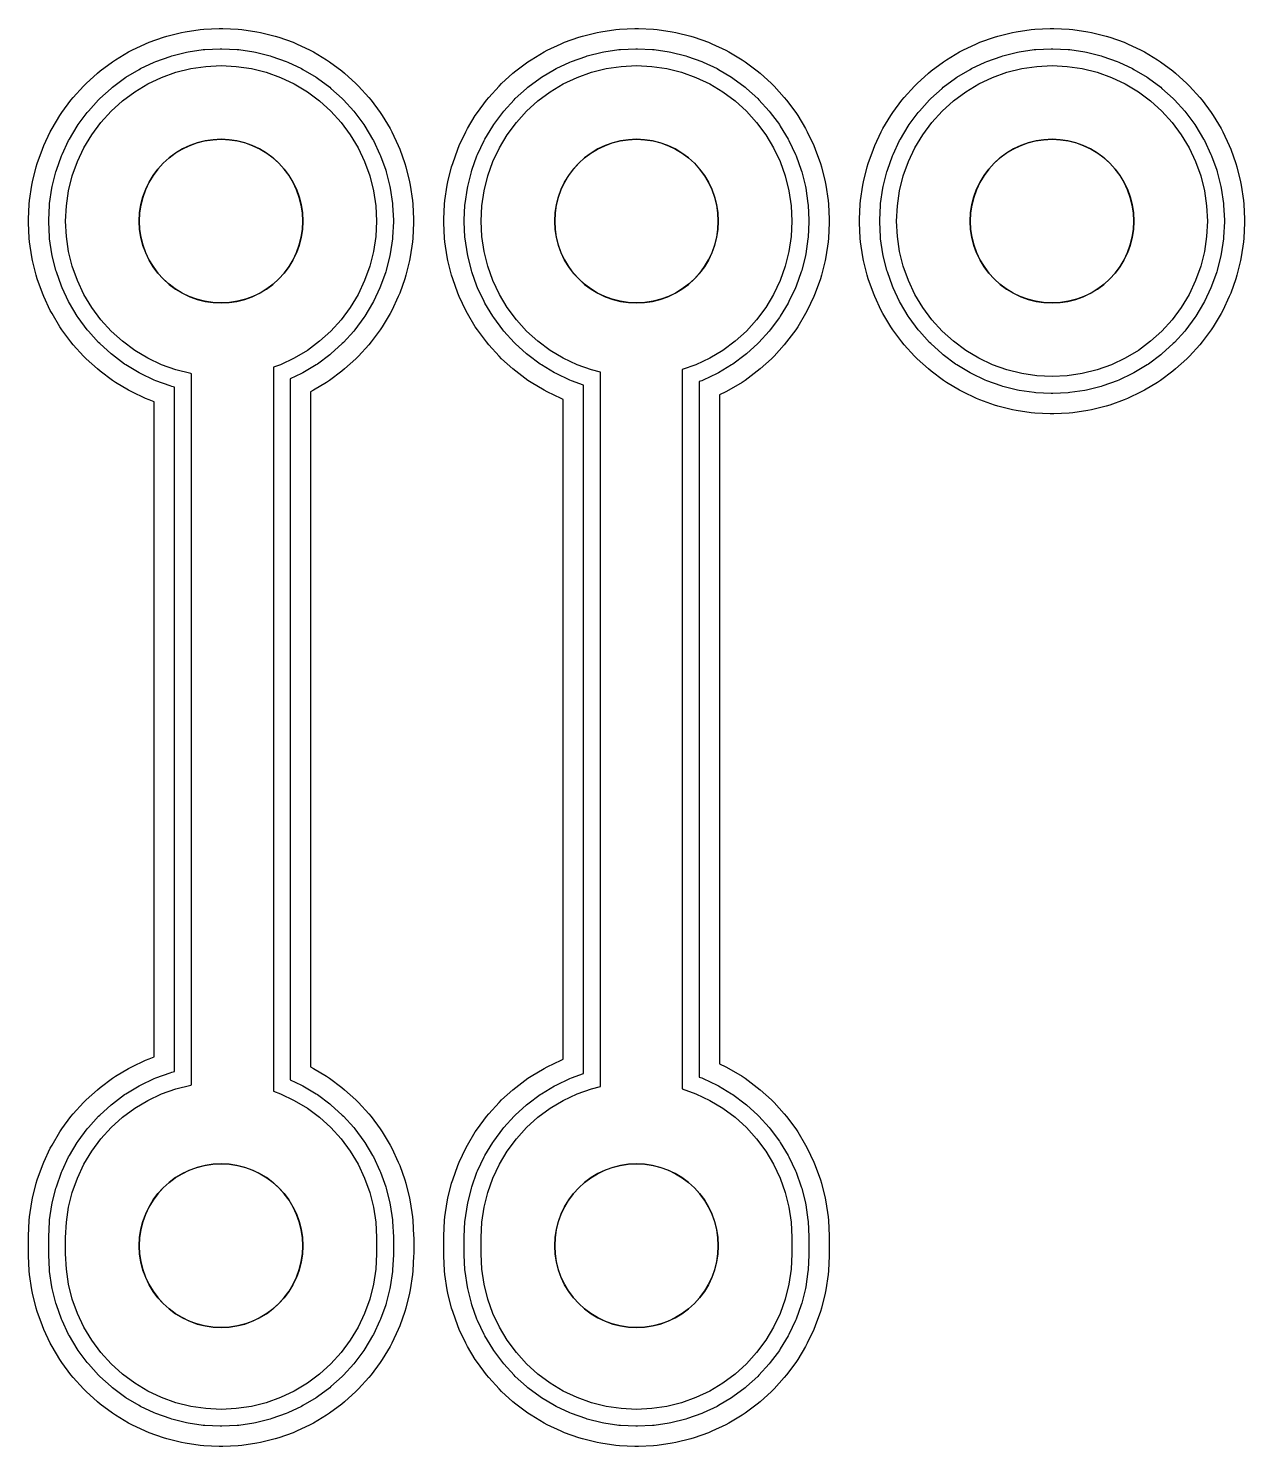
# Model space of a CAD drawing. Header units: millimetres. Extents: x -3 to 103, y -3 to 78.
# Drawn here: x 73 to 80.44, y 22.27 to 30.94 of the extents above; entities that cross this region are included whole.
import ezdxf

# ---------------------------------------------------------------- set-up
doc = ezdxf.new("R2010")
doc.units = ezdxf.units.MM
for name, color, linetype in [('COPPER', 1, 'Continuous'), ('DRILL_1p00mm', 5, 'Continuous'), ('ISO_PASS1', 2, 'Continuous'), ('ISO_PASS2', 6, 'Continuous')]:
    doc.layers.add(name, color=color, linetype=linetype)

msp = doc.modelspace()

# ---------------------------------------------------------------- linework, layer by layer
at = {"layer": 'COPPER'}
for points in [[(73.2483, 29.9453), (73.2709, 30.0358), (73.3023, 30.1235), (73.3422, 30.2078), (73.3901, 30.2878), (73.4456, 30.3627), (73.5082, 30.4318), (73.5773, 30.4944), (73.6522, 30.5499), (73.7322, 30.5978), (73.8165, 30.6377), (73.9042, 30.6691), (73.9947, 30.6917), (74.0869, 30.7054), (74.18, 30.71), (74.2731, 30.7054), (74.3653, 30.6917), (74.4558, 30.6691), (74.5435, 30.6377), (74.6278, 30.5978), (74.7078, 30.5499), (74.7827, 30.4944), (74.8518, 30.4318), (74.9144, 30.3627), (74.9699, 30.2878), (75.0178, 30.2078), (75.0577, 30.1235), (75.0891, 30.0358), (75.1117, 29.9453), (75.1254, 29.8531), (75.13, 29.76), (75.1254, 29.6669), (75.1117, 29.5747), (75.0891, 29.4842), (75.0577, 29.3965), (75.0178, 29.3122), (74.9699, 29.2322), (74.9144, 29.1573), (74.8518, 29.0882), (74.7827, 29.0256), (74.7078, 28.9701), (74.6278, 28.9222), (74.5435, 28.8823), (74.5, 28.8667), (74.5, 24.4433), (74.5435, 24.4277), (74.6278, 24.3878), (74.7078, 24.3399), (74.7827, 24.2844), (74.8518, 24.2218), (74.9144, 24.1527), (74.9699, 24.0778), (75.0178, 23.9978), (75.0577, 23.9135), (75.0891, 23.8258), (75.1117, 23.7353), (75.1254, 23.6431), (75.13, 23.55), (75.13, 23.45), (75.1254, 23.3569), (75.1117, 23.2647), (75.0891, 23.1742), (75.0577, 23.0865), (75.0178, 23.0022), (74.9699, 22.9222), (74.9144, 22.8473), (74.8518, 22.7782), (74.7827, 22.7156), (74.7078, 22.6601), (74.6278, 22.6122), (74.5435, 22.5723), (74.4558, 22.5409), (74.3653, 22.5183), (74.2731, 22.5046), (74.18, 22.5), (74.0869, 22.5046), (73.9947, 22.5183), (73.9042, 22.5409), (73.8165, 22.5723), (73.7322, 22.6122), (73.6522, 22.6601), (73.5773, 22.7156), (73.5082, 22.7782), (73.4456, 22.8473), (73.3901, 22.9222), (73.3422, 23.0022), (73.3023, 23.0865), (73.2709, 23.1742), (73.2483, 23.2647), (73.2346, 23.3569), (73.23, 23.45), (73.23, 23.55), (73.2346, 23.6431), (73.2483, 23.7353), (73.2709, 23.8258), (73.3023, 23.9135), (73.3422, 23.9978), (73.3901, 24.0778), (73.4456, 24.1527), (73.5082, 24.2218), (73.5773, 24.2844), (73.6522, 24.3399), (73.7322, 24.3878), (73.8165, 24.4277), (73.9042, 24.4591), (73.9947, 24.4817), (74, 24.4825), (74, 28.8275), (73.9947, 28.8283), (73.9042, 28.8509), (73.8165, 28.8823), (73.7322, 28.9222), (73.6522, 28.9701), (73.5773, 29.0256), (73.5082, 29.0882), (73.4456, 29.1573), (73.3901, 29.2322), (73.3422, 29.3122), (73.3023, 29.3965), (73.2709, 29.4842), (73.2483, 29.5747), (73.2346, 29.6669), (73.23, 29.76), (73.2346, 29.8531)], [(75.7883, 29.9453), (75.8109, 30.0358), (75.8423, 30.1235), (75.8822, 30.2078), (75.9301, 30.2878), (75.9856, 30.3627), (76.0482, 30.4318), (76.1173, 30.4944), (76.1922, 30.5499), (76.2722, 30.5978), (76.3565, 30.6377), (76.4442, 30.6691), (76.5347, 30.6917), (76.6269, 30.7054), (76.72, 30.71), (76.8131, 30.7054), (76.9053, 30.6917), (76.9958, 30.6691), (77.0835, 30.6377), (77.1678, 30.5978), (77.2478, 30.5499), (77.3227, 30.4944), (77.3918, 30.4318), (77.4544, 30.3627), (77.5099, 30.2878), (77.5578, 30.2078), (77.5977, 30.1235), (77.6291, 30.0358), (77.6517, 29.9453), (77.6654, 29.8531), (77.67, 29.76), (77.6654, 29.6669), (77.6517, 29.5747), (77.6291, 29.4842), (77.5977, 29.3965), (77.5578, 29.3122), (77.5099, 29.2322), (77.4544, 29.1573), (77.3918, 29.0882), (77.3227, 29.0256), (77.2478, 28.9701), (77.1678, 28.9222), (77.0835, 28.8823), (77, 28.8524), (77, 24.4576), (77.0835, 24.4277), (77.1678, 24.3878), (77.2478, 24.3399), (77.3227, 24.2844), (77.3918, 24.2218), (77.4544, 24.1527), (77.5099, 24.0778), (77.5578, 23.9978), (77.5977, 23.9135), (77.6291, 23.8258), (77.6517, 23.7353), (77.6654, 23.6431), (77.67, 23.55), (77.67, 23.45), (77.6654, 23.3569), (77.6517, 23.2647), (77.6291, 23.1742), (77.5977, 23.0865), (77.5578, 23.0022), (77.5099, 22.9222), (77.4544, 22.8473), (77.3918, 22.7782), (77.3227, 22.7156), (77.2478, 22.6601), (77.1678, 22.6122), (77.0835, 22.5723), (76.9958, 22.5409), (76.9053, 22.5183), (76.8131, 22.5046), (76.72, 22.5), (76.6269, 22.5046), (76.5347, 22.5183), (76.4442, 22.5409), (76.3565, 22.5723), (76.2722, 22.6122), (76.1922, 22.6601), (76.1173, 22.7156), (76.0482, 22.7782), (75.9856, 22.8473), (75.9301, 22.9222), (75.8822, 23.0022), (75.8423, 23.0865), (75.8109, 23.1742), (75.7883, 23.2647), (75.7746, 23.3569), (75.77, 23.45), (75.77, 23.55), (75.7746, 23.6431), (75.7883, 23.7353), (75.8109, 23.8258), (75.8423, 23.9135), (75.8822, 23.9978), (75.9301, 24.0778), (75.9856, 24.1527), (76.0482, 24.2218), (76.1173, 24.2844), (76.1922, 24.3399), (76.2722, 24.3878), (76.3565, 24.4277), (76.4442, 24.4591), (76.5, 24.4731), (76.5, 28.8369), (76.4442, 28.8509), (76.3565, 28.8823), (76.2722, 28.9222), (76.1922, 28.9701), (76.1173, 29.0256), (76.0482, 29.0882), (75.9856, 29.1573), (75.9301, 29.2322), (75.8822, 29.3122), (75.8423, 29.3965), (75.8109, 29.4842), (75.7883, 29.5747), (75.7746, 29.6669), (75.77, 29.76), (75.7746, 29.8531)], [(78.3146, 29.8531), (78.3283, 29.9453), (78.3509, 30.0358), (78.3823, 30.1235), (78.4222, 30.2078), (78.4701, 30.2878), (78.5256, 30.3627), (78.5882, 30.4318), (78.6573, 30.4944), (78.7322, 30.5499), (78.8122, 30.5978), (78.8965, 30.6377), (78.9842, 30.6691), (79.0747, 30.6917), (79.1669, 30.7054), (79.26, 30.71), (79.3531, 30.7054), (79.4453, 30.6917), (79.5358, 30.6691), (79.6235, 30.6377), (79.7078, 30.5978), (79.7878, 30.5499), (79.8627, 30.4944), (79.9318, 30.4318), (79.9944, 30.3627), (80.0499, 30.2878), (80.0978, 30.2078), (80.1377, 30.1235), (80.1691, 30.0358), (80.1917, 29.9453), (80.2054, 29.8531), (80.21, 29.76), (80.2054, 29.6669), (80.1917, 29.5747), (80.1691, 29.4842), (80.1377, 29.3965), (80.0978, 29.3122), (80.0499, 29.2322), (79.9944, 29.1573), (79.9318, 29.0882), (79.8627, 29.0256), (79.7878, 28.9701), (79.7078, 28.9222), (79.6235, 28.8823), (79.5358, 28.8509), (79.4453, 28.8283), (79.3531, 28.8146), (79.26, 28.81), (79.1669, 28.8146), (79.0747, 28.8283), (78.9842, 28.8509), (78.8965, 28.8823), (78.8122, 28.9222), (78.7322, 28.9701), (78.6573, 29.0256), (78.5882, 29.0882), (78.5256, 29.1573), (78.4701, 29.2322), (78.4222, 29.3122), (78.3823, 29.3965), (78.3509, 29.4842), (78.3283, 29.5747), (78.3146, 29.6669), (78.31, 29.76)], [(73.7643, 30.0378), (73.739, 29.9957), (73.7181, 29.9513), (73.7015, 29.9051), (73.6896, 29.8575), (73.6824, 29.809), (73.68, 29.76), (73.6824, 29.711), (73.6896, 29.6625), (73.7015, 29.6149), (73.7181, 29.5687), (73.739, 29.5243), (73.7643, 29.4822), (73.7935, 29.4428), (73.8264, 29.4064), (73.8628, 29.3735), (73.9022, 29.3443), (73.9443, 29.319), (73.9887, 29.2981), (74.0349, 29.2815), (74.0825, 29.2696), (74.131, 29.2624), (74.18, 29.26), (74.229, 29.2624), (74.2775, 29.2696), (74.3251, 29.2815), (74.3713, 29.2981), (74.4157, 29.319), (74.4578, 29.3443), (74.4972, 29.3735), (74.5336, 29.4064), (74.5665, 29.4428), (74.5957, 29.4822), (74.621, 29.5243), (74.6419, 29.5687), (74.6585, 29.6149), (74.6704, 29.6625), (74.6776, 29.711), (74.68, 29.76), (74.6776, 29.809), (74.6704, 29.8575), (74.6585, 29.9051), (74.6419, 29.9513), (74.621, 29.9957), (74.5957, 30.0378), (74.5665, 30.0772), (74.5336, 30.1136), (74.4972, 30.1465), (74.4578, 30.1757), (74.4157, 30.201), (74.3713, 30.2219), (74.3251, 30.2385), (74.2775, 30.2504), (74.229, 30.2576), (74.18, 30.26), (74.131, 30.2576), (74.0825, 30.2504), (74.0349, 30.2385), (73.9887, 30.2219), (73.9443, 30.201), (73.9022, 30.1757), (73.8628, 30.1465), (73.8264, 30.1136), (73.7935, 30.0772)], [(76.3043, 30.0378), (76.279, 29.9957), (76.2581, 29.9513), (76.2415, 29.9051), (76.2296, 29.8575), (76.2224, 29.809), (76.22, 29.76), (76.2224, 29.711), (76.2296, 29.6625), (76.2415, 29.6149), (76.2581, 29.5687), (76.279, 29.5243), (76.3043, 29.4822), (76.3335, 29.4428), (76.3664, 29.4064), (76.4028, 29.3735), (76.4422, 29.3443), (76.4843, 29.319), (76.5287, 29.2981), (76.5749, 29.2815), (76.6225, 29.2696), (76.671, 29.2624), (76.72, 29.26), (76.769, 29.2624), (76.8175, 29.2696), (76.8651, 29.2815), (76.9113, 29.2981), (76.9557, 29.319), (76.9978, 29.3443), (77.0372, 29.3735), (77.0736, 29.4064), (77.1065, 29.4428), (77.1357, 29.4822), (77.161, 29.5243), (77.1819, 29.5687), (77.1985, 29.6149), (77.2104, 29.6625), (77.2176, 29.711), (77.22, 29.76), (77.2176, 29.809), (77.2104, 29.8575), (77.1985, 29.9051), (77.1819, 29.9513), (77.161, 29.9957), (77.1357, 30.0378), (77.1065, 30.0772), (77.0736, 30.1136), (77.0372, 30.1465), (76.9978, 30.1757), (76.9557, 30.201), (76.9113, 30.2219), (76.8651, 30.2385), (76.8175, 30.2504), (76.769, 30.2576), (76.72, 30.26), (76.671, 30.2576), (76.6225, 30.2504), (76.5749, 30.2385), (76.5287, 30.2219), (76.4843, 30.201), (76.4422, 30.1757), (76.4028, 30.1465), (76.3664, 30.1136), (76.3335, 30.0772)], [(78.819, 29.9957), (78.7981, 29.9513), (78.7815, 29.9051), (78.7696, 29.8575), (78.7624, 29.809), (78.76, 29.76), (78.7624, 29.711), (78.7696, 29.6625), (78.7815, 29.6149), (78.7981, 29.5687), (78.819, 29.5243), (78.8443, 29.4822), (78.8735, 29.4428), (78.9064, 29.4064), (78.9428, 29.3735), (78.9822, 29.3443), (79.0243, 29.319), (79.0687, 29.2981), (79.1149, 29.2815), (79.1625, 29.2696), (79.211, 29.2624), (79.26, 29.26), (79.309, 29.2624), (79.3575, 29.2696), (79.4051, 29.2815), (79.4513, 29.2981), (79.4957, 29.319), (79.5378, 29.3443), (79.5772, 29.3735), (79.6136, 29.4064), (79.6465, 29.4428), (79.6757, 29.4822), (79.701, 29.5243), (79.7219, 29.5687), (79.7385, 29.6149), (79.7504, 29.6625), (79.7576, 29.711), (79.76, 29.76), (79.7576, 29.809), (79.7504, 29.8575), (79.7385, 29.9051), (79.7219, 29.9513), (79.701, 29.9957), (79.6757, 30.0378), (79.6465, 30.0772), (79.6136, 30.1136), (79.5772, 30.1465), (79.5378, 30.1757), (79.4957, 30.201), (79.4513, 30.2219), (79.4051, 30.2385), (79.3575, 30.2504), (79.309, 30.2576), (79.26, 30.26), (79.211, 30.2576), (79.1625, 30.2504), (79.1149, 30.2385), (79.0687, 30.2219), (79.0243, 30.201), (78.9822, 30.1757), (78.9428, 30.1465), (78.9064, 30.1136), (78.8735, 30.0772), (78.8443, 30.0378)], [(73.7643, 23.7778), (73.739, 23.7357), (73.7181, 23.6913), (73.7015, 23.6451), (73.6896, 23.5975), (73.6824, 23.549), (73.68, 23.5), (73.6824, 23.451), (73.6896, 23.4025), (73.7015, 23.3549), (73.7181, 23.3087), (73.739, 23.2643), (73.7643, 23.2222), (73.7935, 23.1828), (73.8264, 23.1464), (73.8628, 23.1135), (73.9022, 23.0843), (73.9443, 23.059), (73.9887, 23.0381), (74.0349, 23.0215), (74.0825, 23.0096), (74.131, 23.0024), (74.18, 23), (74.229, 23.0024), (74.2775, 23.0096), (74.3251, 23.0215), (74.3713, 23.0381), (74.4157, 23.059), (74.4578, 23.0843), (74.4972, 23.1135), (74.5336, 23.1464), (74.5665, 23.1828), (74.5957, 23.2222), (74.621, 23.2643), (74.6419, 23.3087), (74.6585, 23.3549), (74.6704, 23.4025), (74.6776, 23.451), (74.68, 23.5), (74.6776, 23.549), (74.6704, 23.5975), (74.6585, 23.6451), (74.6419, 23.6913), (74.621, 23.7357), (74.5957, 23.7778), (74.5665, 23.8172), (74.5336, 23.8536), (74.4972, 23.8865), (74.4578, 23.9157), (74.4157, 23.941), (74.3713, 23.9619), (74.3251, 23.9785), (74.2775, 23.9904), (74.229, 23.9976), (74.18, 24), (74.131, 23.9976), (74.0825, 23.9904), (74.0349, 23.9785), (73.9887, 23.9619), (73.9443, 23.941), (73.9022, 23.9157), (73.8628, 23.8865), (73.8264, 23.8536), (73.7935, 23.8172)], [(76.3043, 23.7778), (76.279, 23.7357), (76.2581, 23.6913), (76.2415, 23.6451), (76.2296, 23.5975), (76.2224, 23.549), (76.22, 23.5), (76.2224, 23.451), (76.2296, 23.4025), (76.2415, 23.3549), (76.2581, 23.3087), (76.279, 23.2643), (76.3043, 23.2222), (76.3335, 23.1828), (76.3664, 23.1464), (76.4028, 23.1135), (76.4422, 23.0843), (76.4843, 23.059), (76.5287, 23.0381), (76.5749, 23.0215), (76.6225, 23.0096), (76.671, 23.0024), (76.72, 23), (76.769, 23.0024), (76.8175, 23.0096), (76.8651, 23.0215), (76.9113, 23.0381), (76.9557, 23.059), (76.9978, 23.0843), (77.0372, 23.1135), (77.0736, 23.1464), (77.1065, 23.1828), (77.1357, 23.2222), (77.161, 23.2643), (77.1819, 23.3087), (77.1985, 23.3549), (77.2104, 23.4025), (77.2176, 23.451), (77.22, 23.5), (77.2176, 23.549), (77.2104, 23.5975), (77.1985, 23.6451), (77.1819, 23.6913), (77.161, 23.7357), (77.1357, 23.7778), (77.1065, 23.8172), (77.0736, 23.8536), (77.0372, 23.8865), (76.9978, 23.9157), (76.9557, 23.941), (76.9113, 23.9619), (76.8651, 23.9785), (76.8175, 23.9904), (76.769, 23.9976), (76.72, 24), (76.671, 23.9976), (76.6225, 23.9904), (76.5749, 23.9785), (76.5287, 23.9619), (76.4843, 23.941), (76.4422, 23.9157), (76.4028, 23.8865), (76.3664, 23.8536), (76.3335, 23.8172)]]:
    msp.add_lwpolyline(points, close=True, dxfattribs=at)
at = {"layer": 'DRILL_1p00mm'}
for centre in [(74.18, 29.76), (76.72, 29.76), (79.26, 29.76), (74.18, 23.5), (76.72, 23.5)]:
    msp.add_circle(centre, 0.5, dxfattribs=at)
at = {"layer": 'ISO_PASS1'}
for points in [[(74.6036, 28.7961), (74.6036, 24.5139), (74.6721, 24.4815), (74.6811, 24.4767), (74.761, 24.4287), (74.7695, 24.4231), (74.8444, 24.3676), (74.8522, 24.3611), (74.9213, 24.2985), (74.9285, 24.2913), (74.9911, 24.2222), (74.9976, 24.2144), (75.0531, 24.1395), (75.0587, 24.131), (75.1067, 24.0511), (75.1115, 24.0421), (75.1513, 23.9578), (75.1552, 23.9484), (75.1866, 23.8607), (75.1896, 23.8509), (75.2122, 23.7605), (75.2142, 23.7505), (75.2279, 23.6583), (75.2289, 23.6482), (75.2335, 23.5551), (75.2336, 23.55), (75.2336, 23.45), (75.2335, 23.4449), (75.2289, 23.3518), (75.2279, 23.3417), (75.2142, 23.2495), (75.2122, 23.2395), (75.1896, 23.1491), (75.1866, 23.1393), (75.1552, 23.0516), (75.1513, 23.0422), (75.1115, 22.9579), (75.1067, 22.9489), (75.0587, 22.869), (75.0531, 22.8605), (74.9976, 22.7856), (74.9911, 22.7778), (74.9285, 22.7087), (74.9213, 22.7015), (74.8522, 22.6389), (74.8444, 22.6324), (74.7695, 22.5769), (74.761, 22.5713), (74.6811, 22.5233), (74.6721, 22.5185), (74.5878, 22.4787), (74.5784, 22.4748), (74.4907, 22.4434), (74.4809, 22.4404), (74.3905, 22.4178), (74.3805, 22.4158), (74.2883, 22.4021), (74.2782, 22.4011), (74.1851, 22.3965), (74.1749, 22.3965), (74.0818, 22.4011), (74.0717, 22.4021), (73.9795, 22.4158), (73.9695, 22.4178), (73.8791, 22.4404), (73.8693, 22.4434), (73.7816, 22.4748), (73.7722, 22.4787), (73.6879, 22.5185), (73.6789, 22.5233), (73.599, 22.5713), (73.5905, 22.5769), (73.5156, 22.6324), (73.5078, 22.6389), (73.4387, 22.7015), (73.4315, 22.7087), (73.3689, 22.7778), (73.3624, 22.7856), (73.3069, 22.8605), (73.3013, 22.869), (73.2533, 22.9489), (73.2485, 22.9579), (73.2087, 23.0422), (73.2048, 23.0516), (73.1734, 23.1393), (73.1704, 23.1491), (73.1478, 23.2395), (73.1458, 23.2495), (73.1321, 23.3417), (73.1311, 23.3518), (73.1265, 23.4449), (73.1264, 23.45), (73.1264, 23.55), (73.1265, 23.5551), (73.1311, 23.6482), (73.1321, 23.6583), (73.1458, 23.7505), (73.1478, 23.7605), (73.1704, 23.8509), (73.1734, 23.8607), (73.2048, 23.9484), (73.2087, 23.9578), (73.2485, 24.0421), (73.2533, 24.0511), (73.3013, 24.131), (73.3069, 24.1395), (73.3624, 24.2144), (73.3689, 24.2222), (73.4315, 24.2913), (73.4387, 24.2985), (73.5078, 24.3611), (73.5156, 24.3676), (73.5905, 24.4231), (73.599, 24.4287), (73.6789, 24.4767), (73.6879, 24.4815), (73.7722, 24.5213), (73.7816, 24.5252), (73.8693, 24.5566), (73.8791, 24.5596), (73.8964, 24.5639), (73.8964, 28.7461), (73.8791, 28.7504), (73.8693, 28.7534), (73.7816, 28.7848), (73.7722, 28.7887), (73.6879, 28.8285), (73.6789, 28.8333), (73.599, 28.8813), (73.5905, 28.8869), (73.5156, 28.9424), (73.5078, 28.9489), (73.4387, 29.0115), (73.4315, 29.0187), (73.3689, 29.0878), (73.3624, 29.0956), (73.3069, 29.1705), (73.3013, 29.179), (73.2533, 29.2589), (73.2485, 29.2679), (73.2087, 29.3522), (73.2048, 29.3616), (73.1734, 29.4493), (73.1704, 29.4591), (73.1478, 29.5495), (73.1458, 29.5595), (73.1321, 29.6517), (73.1311, 29.6618), (73.1265, 29.7549), (73.1265, 29.7651), (73.1311, 29.8582), (73.1321, 29.8683), (73.1458, 29.9605), (73.1478, 29.9705), (73.1704, 30.0609), (73.1734, 30.0707), (73.2048, 30.1584), (73.2087, 30.1678), (73.2485, 30.2521), (73.2533, 30.2611), (73.3013, 30.341), (73.3069, 30.3495), (73.3624, 30.4244), (73.3689, 30.4322), (73.4315, 30.5013), (73.4387, 30.5085), (73.5078, 30.5711), (73.5156, 30.5776), (73.5905, 30.6331), (73.599, 30.6387), (73.6789, 30.6867), (73.6879, 30.6915), (73.7722, 30.7313), (73.7816, 30.7352), (73.8693, 30.7666), (73.8791, 30.7696), (73.9695, 30.7922), (73.9795, 30.7942), (74.0717, 30.8079), (74.0818, 30.8089), (74.1749, 30.8135), (74.1851, 30.8135), (74.2782, 30.8089), (74.2883, 30.8079), (74.3805, 30.7942), (74.3905, 30.7922), (74.4809, 30.7696), (74.4907, 30.7666), (74.5784, 30.7352), (74.5878, 30.7313), (74.6721, 30.6915), (74.6811, 30.6867), (74.761, 30.6387), (74.7695, 30.6331), (74.8444, 30.5776), (74.8522, 30.5711), (74.9213, 30.5085), (74.9285, 30.5013), (74.9911, 30.4322), (74.9976, 30.4244), (75.0531, 30.3495), (75.0587, 30.341), (75.1067, 30.2611), (75.1115, 30.2521), (75.1513, 30.1678), (75.1552, 30.1584), (75.1866, 30.0707), (75.1896, 30.0609), (75.2122, 29.9705), (75.2142, 29.9605), (75.2279, 29.8683), (75.2289, 29.8582), (75.2335, 29.7651), (75.2335, 29.7549), (75.2289, 29.6618), (75.2279, 29.6517), (75.2142, 29.5595), (75.2122, 29.5495), (75.1896, 29.4591), (75.1866, 29.4493), (75.1552, 29.3616), (75.1513, 29.3522), (75.1115, 29.2679), (75.1067, 29.2589), (75.0587, 29.179), (75.0531, 29.1705), (74.9976, 29.0956), (74.9911, 29.0878), (74.9285, 29.0187), (74.9213, 29.0115), (74.8522, 28.9489), (74.8444, 28.9424), (74.7695, 28.8869), (74.761, 28.8813), (74.6811, 28.8333), (74.6721, 28.8285)], [(76.3964, 28.758), (76.3216, 28.7848), (76.3122, 28.7887), (76.2279, 28.8285), (76.2189, 28.8333), (76.139, 28.8813), (76.1305, 28.8869), (76.0556, 28.9424), (76.0478, 28.9489), (75.9787, 29.0115), (75.9715, 29.0187), (75.9089, 29.0878), (75.9024, 29.0956), (75.8469, 29.1705), (75.8413, 29.179), (75.7933, 29.2589), (75.7885, 29.2679), (75.7487, 29.3522), (75.7448, 29.3616), (75.7134, 29.4493), (75.7104, 29.4591), (75.6878, 29.5495), (75.6858, 29.5595), (75.6721, 29.6517), (75.6711, 29.6618), (75.6665, 29.7549), (75.6665, 29.7651), (75.6711, 29.8582), (75.6721, 29.8683), (75.6858, 29.9605), (75.6878, 29.9705), (75.7104, 30.0609), (75.7134, 30.0707), (75.7448, 30.1584), (75.7487, 30.1678), (75.7885, 30.2521), (75.7933, 30.2611), (75.8413, 30.341), (75.8469, 30.3495), (75.9024, 30.4244), (75.9089, 30.4322), (75.9715, 30.5013), (75.9787, 30.5085), (76.0478, 30.5711), (76.0556, 30.5776), (76.1305, 30.6331), (76.139, 30.6387), (76.2189, 30.6867), (76.2279, 30.6915), (76.3122, 30.7313), (76.3216, 30.7352), (76.4093, 30.7666), (76.4191, 30.7696), (76.5095, 30.7922), (76.5195, 30.7942), (76.6117, 30.8079), (76.6218, 30.8089), (76.7149, 30.8135), (76.7251, 30.8135), (76.8182, 30.8089), (76.8283, 30.8079), (76.9205, 30.7942), (76.9305, 30.7922), (77.0209, 30.7696), (77.0307, 30.7666), (77.1184, 30.7352), (77.1278, 30.7313), (77.2121, 30.6915), (77.2211, 30.6867), (77.301, 30.6387), (77.3095, 30.6331), (77.3844, 30.5776), (77.3922, 30.5711), (77.4613, 30.5085), (77.4685, 30.5013), (77.5311, 30.4322), (77.5376, 30.4244), (77.5931, 30.3495), (77.5987, 30.341), (77.6467, 30.2611), (77.6515, 30.2521), (77.6913, 30.1678), (77.6952, 30.1584), (77.7266, 30.0707), (77.7296, 30.0609), (77.7522, 29.9705), (77.7542, 29.9605), (77.7679, 29.8683), (77.7689, 29.8582), (77.7735, 29.7651), (77.7735, 29.7549), (77.7689, 29.6618), (77.7679, 29.6517), (77.7542, 29.5595), (77.7522, 29.5495), (77.7296, 29.4591), (77.7266, 29.4493), (77.6952, 29.3616), (77.6913, 29.3522), (77.6515, 29.2679), (77.6467, 29.2589), (77.5987, 29.179), (77.5931, 29.1705), (77.5376, 29.0956), (77.5311, 29.0878), (77.4685, 29.0187), (77.4613, 29.0115), (77.3922, 28.9489), (77.3844, 28.9424), (77.3095, 28.8869), (77.301, 28.8813), (77.2211, 28.8333), (77.2121, 28.8285), (77.1278, 28.7887), (77.1184, 28.7848), (77.1036, 28.7795), (77.1036, 24.5305), (77.1184, 24.5252), (77.1278, 24.5213), (77.2121, 24.4815), (77.2211, 24.4767), (77.301, 24.4287), (77.3095, 24.4231), (77.3844, 24.3676), (77.3922, 24.3611), (77.4613, 24.2985), (77.4685, 24.2913), (77.5311, 24.2222), (77.5376, 24.2144), (77.5931, 24.1395), (77.5987, 24.131), (77.6467, 24.0511), (77.6515, 24.0421), (77.6913, 23.9578), (77.6952, 23.9484), (77.7266, 23.8607), (77.7296, 23.8509), (77.7522, 23.7605), (77.7542, 23.7505), (77.7679, 23.6583), (77.7689, 23.6482), (77.7735, 23.5551), (77.7736, 23.55), (77.7736, 23.45), (77.7735, 23.4449), (77.7689, 23.3518), (77.7679, 23.3417), (77.7542, 23.2495), (77.7522, 23.2395), (77.7296, 23.1491), (77.7266, 23.1393), (77.6952, 23.0516), (77.6913, 23.0422), (77.6515, 22.9579), (77.6467, 22.9489), (77.5987, 22.869), (77.5931, 22.8605), (77.5376, 22.7856), (77.5311, 22.7778), (77.4685, 22.7087), (77.4613, 22.7015), (77.3922, 22.6389), (77.3844, 22.6324), (77.3095, 22.5769), (77.301, 22.5713), (77.2211, 22.5233), (77.2121, 22.5185), (77.1278, 22.4787), (77.1184, 22.4748), (77.0307, 22.4434), (77.0209, 22.4404), (76.9305, 22.4178), (76.9205, 22.4158), (76.8283, 22.4021), (76.8182, 22.4011), (76.7251, 22.3965), (76.7149, 22.3965), (76.6218, 22.4011), (76.6117, 22.4021), (76.5195, 22.4158), (76.5095, 22.4178), (76.4191, 22.4404), (76.4093, 22.4434), (76.3216, 22.4748), (76.3122, 22.4787), (76.2279, 22.5185), (76.2189, 22.5233), (76.139, 22.5713), (76.1305, 22.5769), (76.0556, 22.6324), (76.0478, 22.6389), (75.9787, 22.7015), (75.9715, 22.7087), (75.9089, 22.7778), (75.9024, 22.7856), (75.8469, 22.8605), (75.8413, 22.869), (75.7933, 22.9489), (75.7885, 22.9579), (75.7487, 23.0422), (75.7448, 23.0516), (75.7134, 23.1393), (75.7104, 23.1491), (75.6878, 23.2395), (75.6858, 23.2495), (75.6721, 23.3417), (75.6711, 23.3518), (75.6665, 23.4449), (75.6664, 23.45), (75.6664, 23.55), (75.6665, 23.5551), (75.6711, 23.6482), (75.6721, 23.6583), (75.6858, 23.7505), (75.6878, 23.7605), (75.7104, 23.8509), (75.7134, 23.8607), (75.7448, 23.9484), (75.7487, 23.9578), (75.7885, 24.0421), (75.7933, 24.0511), (75.8413, 24.131), (75.8469, 24.1395), (75.9024, 24.2144), (75.9089, 24.2222), (75.9715, 24.2913), (75.9787, 24.2985), (76.0478, 24.3611), (76.0556, 24.3676), (76.1305, 24.4231), (76.139, 24.4287), (76.2189, 24.4767), (76.2279, 24.4815), (76.3122, 24.5213), (76.3216, 24.5252), (76.3964, 24.552)], [(78.2111, 29.8582), (78.2121, 29.8683), (78.2258, 29.9605), (78.2278, 29.9705), (78.2504, 30.0609), (78.2534, 30.0707), (78.2848, 30.1584), (78.2887, 30.1678), (78.3285, 30.2521), (78.3333, 30.2611), (78.3813, 30.341), (78.3869, 30.3495), (78.4424, 30.4244), (78.4489, 30.4322), (78.5115, 30.5013), (78.5187, 30.5085), (78.5878, 30.5711), (78.5956, 30.5776), (78.6705, 30.6331), (78.679, 30.6387), (78.7589, 30.6867), (78.7679, 30.6915), (78.8522, 30.7313), (78.8616, 30.7352), (78.9493, 30.7666), (78.9591, 30.7696), (79.0495, 30.7922), (79.0595, 30.7942), (79.1517, 30.8079), (79.1618, 30.8089), (79.2549, 30.8135), (79.2651, 30.8135), (79.3582, 30.8089), (79.3683, 30.8079), (79.4605, 30.7942), (79.4705, 30.7922), (79.5609, 30.7696), (79.5707, 30.7666), (79.6584, 30.7352), (79.6678, 30.7313), (79.7521, 30.6915), (79.7611, 30.6867), (79.841, 30.6387), (79.8495, 30.6331), (79.9244, 30.5776), (79.9322, 30.5711), (80.0013, 30.5085), (80.0085, 30.5013), (80.0711, 30.4322), (80.0776, 30.4244), (80.1331, 30.3495), (80.1387, 30.341), (80.1867, 30.2611), (80.1915, 30.2521), (80.2313, 30.1678), (80.2352, 30.1584), (80.2666, 30.0707), (80.2696, 30.0609), (80.2922, 29.9705), (80.2942, 29.9605), (80.3079, 29.8683), (80.3089, 29.8582), (80.3135, 29.7651), (80.3135, 29.7549), (80.3089, 29.6618), (80.3079, 29.6517), (80.2942, 29.5595), (80.2922, 29.5495), (80.2696, 29.4591), (80.2666, 29.4493), (80.2352, 29.3616), (80.2313, 29.3522), (80.1915, 29.2679), (80.1867, 29.2589), (80.1387, 29.179), (80.1331, 29.1705), (80.0776, 29.0956), (80.0711, 29.0878), (80.0085, 29.0187), (80.0013, 29.0115), (79.9322, 28.9489), (79.9244, 28.9424), (79.8495, 28.8869), (79.841, 28.8813), (79.7611, 28.8333), (79.7521, 28.8285), (79.6678, 28.7887), (79.6584, 28.7848), (79.5707, 28.7534), (79.5609, 28.7504), (79.4705, 28.7278), (79.4605, 28.7258), (79.3683, 28.7121), (79.3582, 28.7111), (79.2651, 28.7065), (79.2549, 28.7065), (79.1618, 28.7111), (79.1517, 28.7121), (79.0595, 28.7258), (79.0495, 28.7278), (78.9591, 28.7504), (78.9493, 28.7534), (78.8616, 28.7848), (78.8522, 28.7887), (78.7679, 28.8285), (78.7589, 28.8333), (78.679, 28.8813), (78.6705, 28.8869), (78.5956, 28.9424), (78.5878, 28.9489), (78.5187, 29.0115), (78.5115, 29.0187), (78.4489, 29.0878), (78.4424, 29.0956), (78.3869, 29.1705), (78.3813, 29.179), (78.3333, 29.2589), (78.3285, 29.2679), (78.2887, 29.3522), (78.2848, 29.3616), (78.2534, 29.4493), (78.2504, 29.4591), (78.2278, 29.5495), (78.2258, 29.5595), (78.2121, 29.6517), (78.2111, 29.6618), (78.2065, 29.7549), (78.2065, 29.7651)]]:
    msp.add_lwpolyline(points, close=True, dxfattribs=at)
at = {"layer": 'ISO_PASS2'}
for points in [[(74.7279, 28.7176), (74.7279, 24.5924), (74.745, 24.5833), (74.825, 24.5354), (74.8436, 24.5229), (74.9184, 24.4674), (74.9357, 24.4532), (75.0048, 24.3906), (75.0206, 24.3748), (75.0832, 24.3057), (75.0974, 24.2884), (75.1529, 24.2136), (75.1654, 24.195), (75.2133, 24.115), (75.2238, 24.0953), (75.2637, 24.011), (75.2723, 23.9903), (75.3037, 23.9025), (75.3102, 23.8811), (75.3328, 23.7907), (75.3372, 23.7688), (75.3509, 23.6766), (75.353, 23.6543), (75.3576, 23.5612), (75.3579, 23.55), (75.3579, 23.45), (75.3576, 23.4388), (75.353, 23.3457), (75.3509, 23.3234), (75.3372, 23.2312), (75.3328, 23.2093), (75.3102, 23.1189), (75.3037, 23.0975), (75.2723, 23.0097), (75.2637, 22.989), (75.2238, 22.9047), (75.2133, 22.885), (75.1654, 22.805), (75.1529, 22.7864), (75.0974, 22.7116), (75.0832, 22.6943), (75.0206, 22.6252), (75.0048, 22.6094), (74.9357, 22.5468), (74.9184, 22.5326), (74.8436, 22.4771), (74.825, 22.4646), (74.745, 22.4167), (74.7253, 22.4062), (74.641, 22.3663), (74.6203, 22.3577), (74.5325, 22.3263), (74.5111, 22.3198), (74.4207, 22.2972), (74.3988, 22.2928), (74.3066, 22.2791), (74.2843, 22.277), (74.1912, 22.2724), (74.1688, 22.2724), (74.0757, 22.277), (74.0534, 22.2791), (73.9612, 22.2928), (73.9393, 22.2972), (73.8489, 22.3198), (73.8275, 22.3263), (73.7397, 22.3577), (73.719, 22.3663), (73.6347, 22.4062), (73.615, 22.4167), (73.535, 22.4646), (73.5164, 22.4771), (73.4416, 22.5326), (73.4243, 22.5468), (73.3552, 22.6094), (73.3394, 22.6252), (73.2768, 22.6943), (73.2626, 22.7116), (73.2071, 22.7864), (73.1946, 22.805), (73.1467, 22.885), (73.1362, 22.9047), (73.0963, 22.989), (73.0877, 23.0097), (73.0563, 23.0975), (73.0498, 23.1189), (73.0272, 23.2093), (73.0228, 23.2312), (73.0091, 23.3234), (73.007, 23.3457), (73.0024, 23.4388), (73.0021, 23.45), (73.0021, 23.55), (73.0024, 23.5612), (73.007, 23.6543), (73.0091, 23.6766), (73.0228, 23.7688), (73.0272, 23.7907), (73.0498, 23.8811), (73.0563, 23.9025), (73.0877, 23.9903), (73.0963, 24.011), (73.1362, 24.0953), (73.1467, 24.115), (73.1946, 24.195), (73.2071, 24.2136), (73.2626, 24.2884), (73.2768, 24.3057), (73.3394, 24.3748), (73.3552, 24.3906), (73.4243, 24.4532), (73.4416, 24.4674), (73.5164, 24.5229), (73.535, 24.5354), (73.615, 24.5833), (73.6347, 24.5938), (73.719, 24.6337), (73.7397, 24.6423), (73.7721, 24.6539), (73.7721, 28.6561), (73.7397, 28.6677), (73.719, 28.6763), (73.6347, 28.7162), (73.615, 28.7267), (73.535, 28.7746), (73.5164, 28.7871), (73.4416, 28.8426), (73.4243, 28.8568), (73.3552, 28.9194), (73.3394, 28.9352), (73.2768, 29.0043), (73.2626, 29.0216), (73.2071, 29.0964), (73.1946, 29.115), (73.1467, 29.195), (73.1362, 29.2147), (73.0963, 29.299), (73.0877, 29.3197), (73.0563, 29.4075), (73.0498, 29.4289), (73.0272, 29.5193), (73.0228, 29.5412), (73.0091, 29.6334), (73.007, 29.6557), (73.0024, 29.7488), (73.0024, 29.7712), (73.007, 29.8643), (73.0091, 29.8866), (73.0228, 29.9788), (73.0272, 30.0007), (73.0498, 30.0911), (73.0563, 30.1125), (73.0877, 30.2003), (73.0963, 30.221), (73.1362, 30.3053), (73.1467, 30.325), (73.1946, 30.405), (73.2071, 30.4236), (73.2626, 30.4984), (73.2768, 30.5157), (73.3394, 30.5848), (73.3552, 30.6006), (73.4243, 30.6632), (73.4416, 30.6774), (73.5164, 30.7329), (73.535, 30.7454), (73.615, 30.7933), (73.6347, 30.8038), (73.719, 30.8437), (73.7397, 30.8523), (73.8275, 30.8837), (73.8489, 30.8902), (73.9393, 30.9128), (73.9612, 30.9172), (74.0534, 30.9309), (74.0757, 30.933), (74.1688, 30.9376), (74.1912, 30.9376), (74.2843, 30.933), (74.3066, 30.9309), (74.3988, 30.9172), (74.4207, 30.9128), (74.5111, 30.8902), (74.5325, 30.8837), (74.6203, 30.8523), (74.641, 30.8437), (74.7253, 30.8038), (74.745, 30.7933), (74.825, 30.7454), (74.8436, 30.7329), (74.9184, 30.6774), (74.9357, 30.6632), (75.0048, 30.6006), (75.0206, 30.5848), (75.0832, 30.5157), (75.0974, 30.4984), (75.1529, 30.4236), (75.1654, 30.405), (75.2133, 30.325), (75.2238, 30.3053), (75.2637, 30.221), (75.2723, 30.2003), (75.3037, 30.1125), (75.3102, 30.0911), (75.3328, 30.0007), (75.3372, 29.9788), (75.3509, 29.8866), (75.353, 29.8643), (75.3576, 29.7712), (75.3576, 29.7488), (75.353, 29.6557), (75.3509, 29.6334), (75.3372, 29.5412), (75.3328, 29.5193), (75.3102, 29.4289), (75.3037, 29.4075), (75.2723, 29.3197), (75.2637, 29.299), (75.2238, 29.2147), (75.2133, 29.195), (75.1654, 29.115), (75.1529, 29.0964), (75.0974, 29.0216), (75.0832, 29.0043), (75.0206, 28.9352), (75.0048, 28.9194), (74.9357, 28.8568), (74.9184, 28.8426), (74.8436, 28.7871), (74.825, 28.7746), (74.745, 28.7267)], [(77.2279, 28.6985), (77.2279, 24.6115), (77.2653, 24.5938), (77.285, 24.5833), (77.365, 24.5354), (77.3836, 24.5229), (77.4584, 24.4674), (77.4757, 24.4532), (77.5448, 24.3906), (77.5606, 24.3748), (77.6232, 24.3057), (77.6374, 24.2884), (77.6929, 24.2136), (77.7054, 24.195), (77.7533, 24.115), (77.7638, 24.0953), (77.8037, 24.011), (77.8123, 23.9903), (77.8437, 23.9025), (77.8502, 23.8811), (77.8728, 23.7907), (77.8772, 23.7688), (77.8909, 23.6766), (77.893, 23.6543), (77.8976, 23.5612), (77.8979, 23.55), (77.8979, 23.45), (77.8976, 23.4388), (77.893, 23.3457), (77.8909, 23.3234), (77.8772, 23.2312), (77.8728, 23.2093), (77.8502, 23.1189), (77.8437, 23.0975), (77.8123, 23.0097), (77.8037, 22.989), (77.7638, 22.9047), (77.7533, 22.885), (77.7054, 22.805), (77.6929, 22.7864), (77.6374, 22.7116), (77.6232, 22.6943), (77.5606, 22.6252), (77.5448, 22.6094), (77.4757, 22.5468), (77.4584, 22.5326), (77.3836, 22.4771), (77.365, 22.4646), (77.285, 22.4167), (77.2653, 22.4062), (77.181, 22.3663), (77.1603, 22.3577), (77.0725, 22.3263), (77.0511, 22.3198), (76.9607, 22.2972), (76.9388, 22.2928), (76.8466, 22.2791), (76.8243, 22.277), (76.7312, 22.2724), (76.7088, 22.2724), (76.6157, 22.277), (76.5934, 22.2791), (76.5012, 22.2928), (76.4793, 22.2972), (76.3889, 22.3198), (76.3675, 22.3263), (76.2797, 22.3577), (76.259, 22.3663), (76.1747, 22.4062), (76.155, 22.4167), (76.075, 22.4646), (76.0564, 22.4771), (75.9816, 22.5326), (75.9643, 22.5468), (75.8952, 22.6094), (75.8794, 22.6252), (75.8168, 22.6943), (75.8026, 22.7116), (75.7471, 22.7864), (75.7346, 22.805), (75.6867, 22.885), (75.6762, 22.9047), (75.6363, 22.989), (75.6277, 23.0097), (75.5963, 23.0975), (75.5898, 23.1189), (75.5672, 23.2093), (75.5628, 23.2312), (75.5491, 23.3234), (75.547, 23.3457), (75.5424, 23.4388), (75.5421, 23.45), (75.5421, 23.55), (75.5424, 23.5612), (75.547, 23.6543), (75.5491, 23.6766), (75.5628, 23.7688), (75.5672, 23.7907), (75.5898, 23.8811), (75.5963, 23.9025), (75.6277, 23.9903), (75.6363, 24.011), (75.6762, 24.0953), (75.6867, 24.115), (75.7346, 24.195), (75.7471, 24.2136), (75.8026, 24.2884), (75.8168, 24.3057), (75.8794, 24.3748), (75.8952, 24.3906), (75.9643, 24.4532), (75.9816, 24.4674), (76.0564, 24.5229), (76.075, 24.5354), (76.155, 24.5833), (76.1747, 24.5938), (76.259, 24.6337), (76.2721, 24.6391), (76.2721, 28.6709), (76.259, 28.6763), (76.1747, 28.7162), (76.155, 28.7267), (76.075, 28.7746), (76.0564, 28.7871), (75.9816, 28.8426), (75.9643, 28.8568), (75.8952, 28.9194), (75.8794, 28.9352), (75.8168, 29.0043), (75.8026, 29.0216), (75.7471, 29.0964), (75.7346, 29.115), (75.6867, 29.195), (75.6762, 29.2147), (75.6363, 29.299), (75.6277, 29.3197), (75.5963, 29.4075), (75.5898, 29.4289), (75.5672, 29.5193), (75.5628, 29.5412), (75.5491, 29.6334), (75.547, 29.6557), (75.5424, 29.7488), (75.5424, 29.7712), (75.547, 29.8643), (75.5491, 29.8866), (75.5628, 29.9788), (75.5672, 30.0007), (75.5898, 30.0911), (75.5963, 30.1125), (75.6277, 30.2003), (75.6363, 30.221), (75.6762, 30.3053), (75.6867, 30.325), (75.7346, 30.405), (75.7471, 30.4236), (75.8026, 30.4984), (75.8168, 30.5157), (75.8794, 30.5848), (75.8952, 30.6006), (75.9643, 30.6632), (75.9816, 30.6774), (76.0564, 30.7329), (76.075, 30.7454), (76.155, 30.7933), (76.1747, 30.8038), (76.259, 30.8437), (76.2797, 30.8523), (76.3675, 30.8837), (76.3889, 30.8902), (76.4793, 30.9128), (76.5012, 30.9172), (76.5934, 30.9309), (76.6157, 30.933), (76.7088, 30.9376), (76.7312, 30.9376), (76.8243, 30.933), (76.8466, 30.9309), (76.9388, 30.9172), (76.9607, 30.9128), (77.0511, 30.8902), (77.0725, 30.8837), (77.1603, 30.8523), (77.181, 30.8437), (77.2653, 30.8038), (77.285, 30.7933), (77.365, 30.7454), (77.3836, 30.7329), (77.4584, 30.6774), (77.4757, 30.6632), (77.5448, 30.6006), (77.5606, 30.5848), (77.6232, 30.5157), (77.6374, 30.4984), (77.6929, 30.4236), (77.7054, 30.405), (77.7533, 30.325), (77.7638, 30.3053), (77.8037, 30.221), (77.8123, 30.2003), (77.8437, 30.1125), (77.8502, 30.0911), (77.8728, 30.0007), (77.8772, 29.9788), (77.8909, 29.8866), (77.893, 29.8643), (77.8976, 29.7712), (77.8976, 29.7488), (77.893, 29.6557), (77.8909, 29.6334), (77.8772, 29.5412), (77.8728, 29.5193), (77.8502, 29.4289), (77.8437, 29.4075), (77.8123, 29.3197), (77.8037, 29.299), (77.7638, 29.2147), (77.7533, 29.195), (77.7054, 29.115), (77.6929, 29.0964), (77.6374, 29.0216), (77.6232, 29.0043), (77.5606, 28.9352), (77.5448, 28.9194), (77.4757, 28.8568), (77.4584, 28.8426), (77.3836, 28.7871), (77.365, 28.7746), (77.285, 28.7267), (77.2653, 28.7162)], [(78.087, 29.8643), (78.0891, 29.8866), (78.1028, 29.9788), (78.1072, 30.0007), (78.1298, 30.0911), (78.1363, 30.1125), (78.1677, 30.2003), (78.1763, 30.221), (78.2162, 30.3053), (78.2267, 30.325), (78.2746, 30.405), (78.2871, 30.4236), (78.3426, 30.4984), (78.3568, 30.5157), (78.4194, 30.5848), (78.4352, 30.6006), (78.5043, 30.6632), (78.5216, 30.6774), (78.5964, 30.7329), (78.615, 30.7454), (78.695, 30.7933), (78.7147, 30.8038), (78.799, 30.8437), (78.8197, 30.8523), (78.9075, 30.8837), (78.9289, 30.8902), (79.0193, 30.9128), (79.0412, 30.9172), (79.1334, 30.9309), (79.1557, 30.933), (79.2488, 30.9376), (79.2712, 30.9376), (79.3643, 30.933), (79.3866, 30.9309), (79.4788, 30.9172), (79.5007, 30.9128), (79.5911, 30.8902), (79.6125, 30.8837), (79.7003, 30.8523), (79.721, 30.8437), (79.8053, 30.8038), (79.825, 30.7933), (79.905, 30.7454), (79.9236, 30.7329), (79.9984, 30.6774), (80.0157, 30.6632), (80.0848, 30.6006), (80.1006, 30.5848), (80.1632, 30.5157), (80.1774, 30.4984), (80.2329, 30.4236), (80.2454, 30.405), (80.2933, 30.325), (80.3038, 30.3053), (80.3437, 30.221), (80.3523, 30.2003), (80.3837, 30.1125), (80.3902, 30.0911), (80.4128, 30.0007), (80.4172, 29.9788), (80.4309, 29.8866), (80.433, 29.8643), (80.4376, 29.7712), (80.4376, 29.7488), (80.433, 29.6557), (80.4309, 29.6334), (80.4172, 29.5412), (80.4128, 29.5193), (80.3902, 29.4289), (80.3837, 29.4075), (80.3523, 29.3197), (80.3437, 29.299), (80.3038, 29.2147), (80.2933, 29.195), (80.2454, 29.115), (80.2329, 29.0964), (80.1774, 29.0216), (80.1632, 29.0043), (80.1006, 28.9352), (80.0848, 28.9194), (80.0157, 28.8568), (79.9984, 28.8426), (79.9236, 28.7871), (79.905, 28.7746), (79.825, 28.7267), (79.8053, 28.7162), (79.721, 28.6763), (79.7003, 28.6677), (79.6125, 28.6363), (79.5911, 28.6298), (79.5007, 28.6072), (79.4788, 28.6028), (79.3866, 28.5891), (79.3643, 28.587), (79.2712, 28.5824), (79.2488, 28.5824), (79.1557, 28.587), (79.1334, 28.5891), (79.0412, 28.6028), (79.0193, 28.6072), (78.9289, 28.6298), (78.9075, 28.6363), (78.8197, 28.6677), (78.799, 28.6763), (78.7147, 28.7162), (78.695, 28.7267), (78.615, 28.7746), (78.5964, 28.7871), (78.5216, 28.8426), (78.5043, 28.8568), (78.4352, 28.9194), (78.4194, 28.9352), (78.3568, 29.0043), (78.3426, 29.0216), (78.2871, 29.0964), (78.2746, 29.115), (78.2267, 29.195), (78.2162, 29.2147), (78.1763, 29.299), (78.1677, 29.3197), (78.1363, 29.4075), (78.1298, 29.4289), (78.1072, 29.5193), (78.1028, 29.5412), (78.0891, 29.6334), (78.087, 29.6557), (78.0824, 29.7488), (78.0824, 29.7712)]]:
    msp.add_lwpolyline(points, close=True, dxfattribs=at)

doc.saveas('drawing.dxf')
